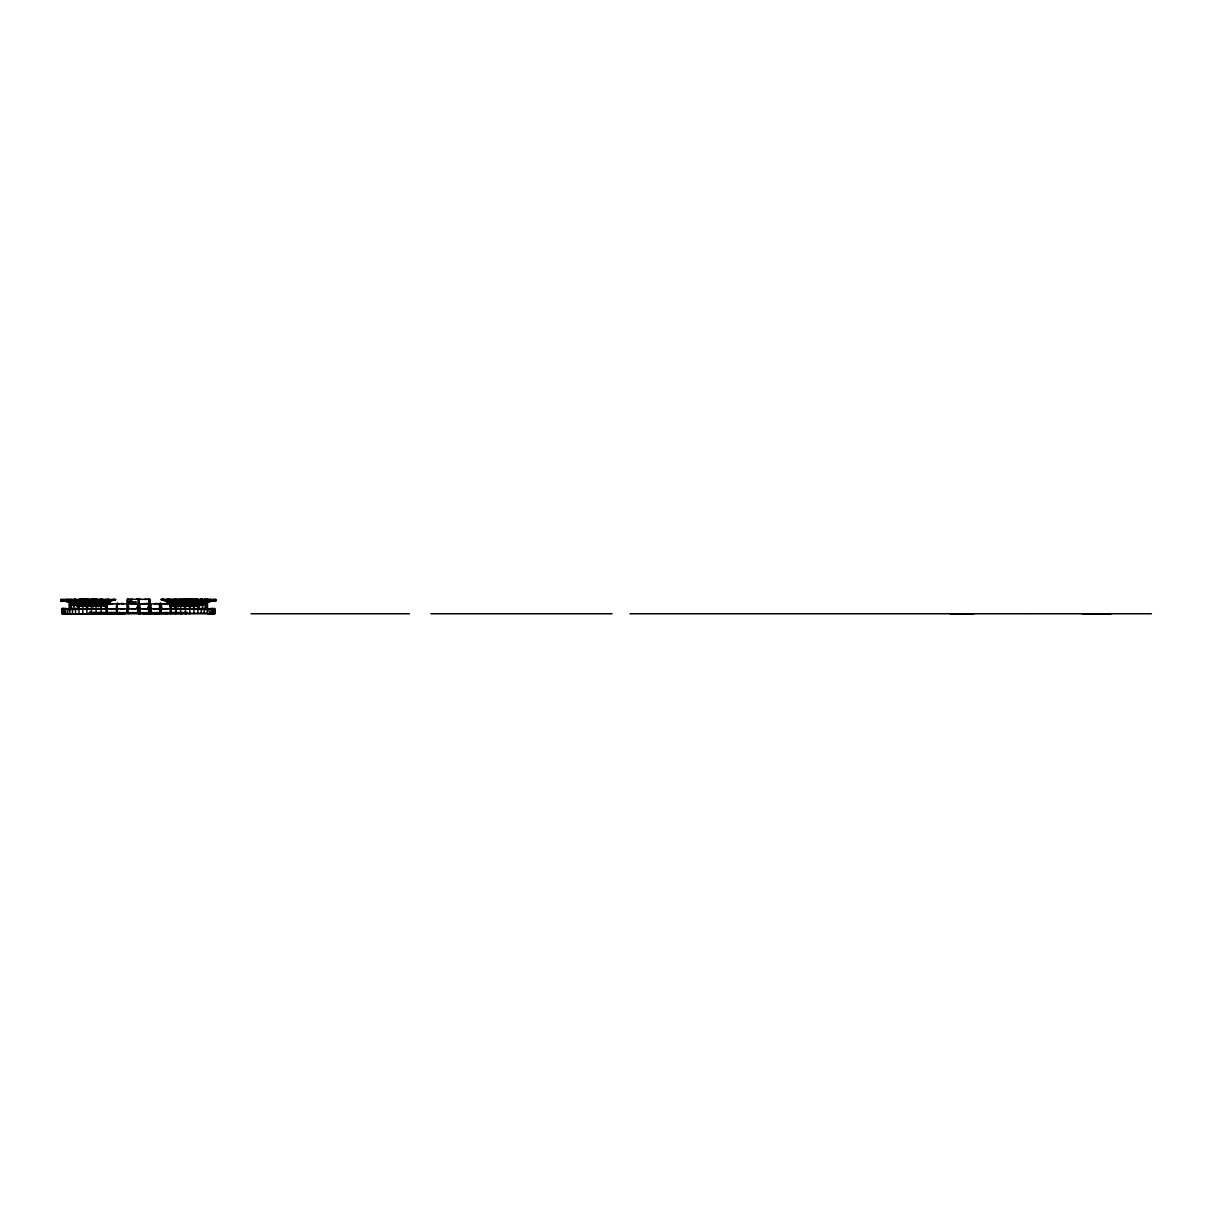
<?xml version="1.0" encoding="UTF-8"?>
<svg xmlns="http://www.w3.org/2000/svg" width="1212" height="1212" viewBox="0 0 1212 1212"><rect width="100%" height="100%" fill="white"/><g stroke="black" fill="none" stroke-linecap="round" stroke-linejoin="round"><path stroke-width="1.5" d="M69.19 609.727L69.19 601.137L62.63 600.94L60.661 599.47L115.837 599.47L109.11 601.288M61.236 599.47L63.312 600.94L61.267 599.47M63.6 613.757L61.676 613.151L61.676 608.803L215.069 608.803L215.069 613.151L213.357 613.757M64.842 613.757L63.888 613.757M65.902 599.47L69.493 599.47M68.539 613.757L65.221 613.757M69.735 603.288L69.751 601.788L69.963 603.212M69.811 602.728L69.811 601.743M73.402 601.122L69.796 599.47M70.841 602.728L70.841 601.743M70.841 599.47L72.281 599.47M71.266 609.727L71.266 601.137L62.07 600.728A84.582 0.818 6.9 0 0 60.797 600.682L70.341 601.773L62.07 600.743A84.582 1.606 6.9 0 0 60.797 600.728L68.963 601.682L109.05 601.591M82.689 600.319L71.826 601.213L71.826 603.94L74.78 605.288M84.825 600.319L74.432 601.213L74.432 603.94L78.659 605.97M74.75 598.864L74.614 599.47M75.174 599.47L77.765 601.122M75.917 599.47L74.659 598.864M76.235 603.288L76.235 601.894M77.507 609.727L77.507 601.137L76.507 601.591M78.568 608.212L78.568 605.242L79.325 605.833M78.719 599.47L88.294 598.864L88.431 600.061M79.038 600.061L79.25 599.47M79.962 603.288L79.962 601.894M80.34 603.288L80.34 601.894M80.613 603.288L80.613 601.894M80.431 598.864L80.416 600.061L80.643 598.864M81.325 600.061L81.249 598.864M81.568 608.803L84.492 608.803M83.658 601.122L84.416 601.122L81.522 599.47M82.477 605.833L78.038 603.94L78.038 601.213L89.446 599.47M84.492 605.833L82.052 604.682L84.158 605.5M84.537 600.061L84.673 598.864M85.052 603.288L85.052 601.894L78.825 600.743A81.189 5.878 5.6 0 0 72.902 600.728A82.461 4.954 6 0 0 68.19 600.728A83.264 3.894 6.4 0 0 64.569 600.728A83.825 2.772 6.7 0 0 62.07 600.728L70.357 601.728L66.448 600.531L69.296 601.47M85.567 608.803L88.734 608.803M85.9 603.288L85.9 601.894M85.794 598.864L85.704 600.061M87.658 606.288L87.658 601.137L86.825 601.591M88.4 602.182L88.4 601.213L98.475 599.47M88.734 605.833L89.839 605.47M89.885 608.803L93.279 608.803M89.764 599.47L93.112 598.864L93.127 600.107L82.598 601.213L82.598 603.94L88.097 606.667M90.158 600.061L78.25 601.213L78.25 603.94L82.764 605.455M90.9 603.288L90.9 601.894M91.491 613.757L91.491 613.151A51.374 1.667 23.8 0 0 90.688 613.09L90.067 612.621M91.264 603.288L91.264 601.894L91.142 603.273M92.673 613.757L92.673 613.151A51.374 8.045 22.2 0 1 94.809 613.09M92.885 598.864L92.763 600.061M93.279 605.833L94.945 605.5M93.809 599.47L82.87 601.213L82.87 603.94L87.9 606.667M94.521 608.803L98.111 608.803M94.43 600.061L94.521 598.864L96.975 599.47M95.596 613.757L94.036 613.151M96.066 613.757L96.066 605.833M96.218 600.061L96.081 598.864M96.748 599.47L97.778 600.94L101.535 601.137M98.051 603.288L97.96 601.879L97.975 603.288M99.414 608.803L103.202 608.803M100.99 600.061L100.884 598.864M101.505 600.061L101.353 598.864M102.369 599.47L99.475 599.47M103.202 605.833L104.565 605.833M103.762 599.47L94.778 601.213L94.778 602.925M104.565 608.803L106.292 608.212L106.292 605.833M105.368 599.47L106.277 600.94L109.322 601.743L101.035 600.728A76.962 7.56 4.1 0 0 92.476 600.682A79.189 6.984 4.8 0 0 85.401 600.682A80.098 6.166 5.4 0 0 79.341 600.682M105.626 601.879L105.52 603.288L105.414 601.879M106.126 599.47L108.489 599.47M106.323 613.757L106.292 608.803M106.55 613.757L106.641 608.803M108.368 598.864L108.307 600.107L101.49 601.213L101.49 603.94L105.217 606.667M109.216 603.94L109.216 602.167M114.504 599.47L109.989 601.44L108.701 600.44L108.701 601.879L70.705 601.894L70.705 603.288M109.641 602.197L109.641 601.213M109.656 600.061L101.884 601.213L101.793 602.925M109.913 608.803L114.292 608.803M109.762 603.273L109.216 601.288M110.671 603.879L112.731 603.879M116.806 603.879L116.458 608.212M117.155 613.757L117.2 608.833M117.2 608.212L117.291 603.288M118.473 608.803L116.14 608.803M121.488 603.288L123.427 603.879M126.821 613.151L127.396 608.833M126.942 608.803L129.548 608.803M127.336 608.803L127.336 613.151L135.699 613.151M127.336 608.212L127.305 599.319L149.985 599.319L150.046 608.212M127.396 608.212L127.502 603.288M127.684 603.879L127.699 598.728L128.381 599.319M127.987 613.151L127.987 608.833M127.987 608.212L128.017 603.288M128.411 608.803L128.23 603.288M128.593 607.863L128.593 607M129.805 600.758L129.593 601.107M130.184 599.319L132.608 599.319M131.517 608.803L135.699 608.803M133.35 601.758L133.971 602.455M138.198 606.818L138.001 608.212M138.198 606.909L138.198 603.288M138.441 613.151L138.441 608.833M138.441 608.212L138.41 603.288L137.926 603.879M138.971 613.757L139.032 603.879M138.789 606.909L138.198 605.545M138.91 599.319L139.38 603.879M140.744 608.833L138.91 608.212L139.047 604.924M144.683 599.319L147.106 599.319M148.773 608.212L148.576 604.727L150.818 604.727L148.576 605.152M149.046 603.879L148.924 598.728L149.561 599.319M149.349 613.757L149.561 608.803M149.318 603.879L149.47 600.394M150.046 613.151L150.046 608.833M151.545 608.803L147.803 608.227M154.621 603.879L156.545 603.288M157.393 608.803L153.469 608.803M157.53 613.757L160.302 613.09M157.499 603.879L160.984 603.288L160.984 608.212M159.393 606.151L161.257 606.151L159.484 605.773M159.393 605.152L161.257 605.152L159.484 604.727M166.741 613.757L166.741 613.151A51.374 17.483 -13.5 0 0 161.62 613.105L160.302 613.151L160.226 608.833M160.423 608.212L160.348 603.288M160.802 613.151L161.423 608.878L160.181 609.651M160.802 608.212L160.802 603.879M161.635 603.879L161.151 609.227M161.802 608.803L158.817 608.212M162.393 598.864L163.408 599.47M164.15 603.879L165.999 603.879M106.504 603.879L171.21 603.879L166.953 603.288M167.635 600.44L167.635 602.925L166.453 603.288L170.801 603.288L170.801 601.909M167.62 599.47L175.346 601.213L175.346 603.94M169.407 608.803L170.407 608.212L170.407 603.879M170.134 599.47L167.983 598.864L167.938 600.107L174.755 601.213L174.755 603.94C170.15 608.151 172.831 604.5 172.074 606.651M170.407 608.833L170.407 613.151A51.358 13.241 -18.8 0 1 174.573 613.09M170.695 608.803L170.65 613.757M170.634 606.757L170.634 603.879L170.695 608.212M170.68 599.47L170.422 600.94M171.513 603.288L171.513 601.894L175.725 600.728A76.962 7.56 -4.1 0 1 184.285 600.682A79.189 6.984 -4.8 0 1 191.36 600.682A80.098 6.166 -5.4 0 1 197.935 600.682A81.189 5.257 -5.9 0 1 203.843 600.682A82.461 4.954 -6 0 1 208.57 600.728A83.264 3.894 -6.4 0 1 212.176 600.728A83.825 2.772 -6.7 0 1 214.675 600.728A84.582 1.606 -6.9 0 1 215.948 600.728L215.948 600.682A84.582 0.818 -6.9 0 0 214.675 600.743A83.825 2.015 -6.8 0 0 212.176 600.743A83.264 3.166 -6.6 0 0 208.57 600.743A82.461 4.272 -6.3 0 0 206.737 600.697M171.937 599.47L167.923 601.137M173.422 599.47L182.421 601.213M173.664 600.061L181.876 601.213L181.876 603.94L178.028 606.667L179.24 605.152M175.695 613.151L175.695 608.803L175.861 613.757M177.331 605.833L179.921 604.636M178.634 608.803L182.27 608.803M179.103 603.273L179.103 601.879M180.255 599.47L181.83 598.864L181.861 600.061M180.694 613.757L180.679 605.833M180.679 599.47L178.179 601.122M181.891 613.757L181.891 613.151A51.374 10.317 -21 0 0 179.088 613.09L179.27 612.59M182.239 605.833L183.466 605.833M182.421 603.94L181.512 602.925L182.421 602.197M182.876 600.061L194.193 601.213M183.466 608.803L186.86 608.803M185.375 613.757L185.406 608.803M185.406 608.212L185.406 605.833M185.648 613.757L185.648 613.151A51.358 5.681 -23.1 0 0 184.103 613.09A51.358 6.545 -22.8 0 0 181.391 613.211M185.466 603.273L185.633 601.879L185.527 603.288M186.496 600.061L186.648 598.864L183.406 598.864L183.27 600.107L193.799 601.213L193.799 603.94L188.86 606.667M186.86 605.833L188.027 605.833M186.875 599.47L198.753 601.213L198.738 602.925M187.012 599.47L198.435 601.213L198.435 603.94L193.375 606.667M187.587 599.47L186.345 600.94L188.602 600.061M188.027 608.803L191.193 608.803M188.951 600.061L188.708 598.864L198.01 599.47M189.739 613.757L189.845 608.803M189.845 608.212L189.829 605.833M190.663 598.864L190.693 600.061M191.193 605.833L192.254 605.242L191.981 606.106M191.269 603.288L191.269 601.894M191.799 598.864L191.935 600.061M192.254 608.803L195.193 608.803M193.935 613.151L193.95 608.803M193.95 608.212L193.935 605.833M195.193 599.47L196.162 599.47M195.92 600.061L195.753 599.47M196.177 608.803L198.556 608.212L198.556 605.242L200.419 604.621M197.723 613.151L197.723 608.803M197.723 608.212L197.723 605.833M197.814 605.833L198.798 605.197L198.086 605.515M198.753 603.94L197.92 602.197L198.753 602.197M200.874 603.288L200.874 601.894M201.177 613.151L201.268 608.212L201.889 608.803M201.101 599.47L199.525 600.94L200.177 600.349M201.798 598.864L201.904 600.107M202.343 602.182L201.556 602.925L202.146 602.182M202.328 600.061L202.268 598.864L200.541 598.864L200.465 600.061M202.343 602.925L202.343 601.213L193.42 600.546M204.192 613.151L204.298 608.212L204.843 608.803M204.343 599.47L206.025 599.47M204.661 598.864L204.737 600.061M206.055 603.288L206.101 601.894M195.238 600.319L206.388 601.213L206.388 603.94A74.205 4.712 -23.6 0 0 205.767 603.924M206.358 600.061L204.631 600.94L206.934 600.061M206.873 608.803L207.631 613.757M206.949 601.213L205.798 602.197L206.949 603.94A74.205 1.167 -23.9 0 1 206.858 604.061A74.205 4.712 -23.6 0 0 206.661 603.985A74.28 2.409 -23.8 0 1 206.813 603.924A74.205 1.167 -23.9 0 1 206.888 603.924M207.1 599.47L210.827 599.47M207.313 598.864L207.434 599.47M207.54 609.727L207.54 601.137L211.918 600.531M208.57 608.803L209.782 613.757M210.555 608.803L213.736 608.803M210.509 599.47L210.509 600.107C205.298 601.031 213.221 602.288 211.858 600.349L213.873 599.47M211.04 613.151L211.1 608.212M211.524 613.757L210.267 613.757M212.509 613.151L212.554 608.212M212.873 613.757L211.918 613.757M213.585 613.151L213.357 608.803M214.221 608.212L214.312 613.757L214.448 608.803M215.403 599.47L213.448 600.94L215.569 599.47M73.371 603.531L73.356 601.758M73.523 604.5L73.735 601.455M73.644 603.758L74.326 602.273M138.713 612.06L139.501 612.06M138.88 612.545L139.668 612.545M138.85 611.848L139.789 610.575L138.759 612.045M139.001 610.045L139.789 610.045M105.747 600.94L105.535 599.47M97.611 603.273L97.611 601.879L78.825 600.728A80.098 6.727 5 0 1 85.401 600.682A79.189 7.469 4.4 0 1 92.476 600.682A76.962 7.954 3.6 0 1 101.035 600.682C103.278 600.985 108.853 600.41 107.792 601.47M108.504 601.591L109.368 601.137M106.959 601.122L108.626 601.47L101.035 600.728L105.247 601.773L97.293 601.682L92.476 600.682L97.505 601.773M98.536 601.122L101.081 601.591M100.581 601.591L101.187 601.137L101.187 606.288L98.111 604.046A74.235 25.679 12.9 0 1 105.489 603.924L105.929 603.924M137.835 608.803L137.547 613.151L140.804 613.757M90.4 600.94L89.461 600.94L91.324 601.122L88.703 599.47L89.885 600.94L94.369 601.137M93.309 601.591L94.036 601.137L94.036 606.288M90.9 601.122L93.778 601.591M83.355 600.94L82.522 600.94L86.249 601.47M84.037 601.122L87.234 601.591M77.235 600.94L82.371 601.137L82.371 604.576C78.704 603.258 85.067 605.591 82.295 604.591M81.189 601.591L82.128 601.137L82.128 606.288M76.841 600.94L75.296 599.47M78.083 601.122L81.552 601.591M73.099 601.122L77.719 601.137L77.719 604.576M76.795 601.591L75.659 600.879M68.023 601.591L69.266 600.531L73.038 601.591M72.811 601.591L74.038 601.137M67.887 600.349L64.63 601.122M140.319 612.545L141.107 612.545M66.372 601.122L62.994 599.47L64.827 600.94M64.115 601.122L69.69 601.137L69.69 609.727M68.629 601.591L69.751 601.137M130.017 602.016L129.139 601.834L130.472 601.773L129.957 602.455M130.608 602.016L131.366 602.455M142.107 612.621L142.895 612.605M105.005 606.667C104.065 604.53 106.989 608.121 101.884 603.94M143.319 612.59L144.107 612.575M97.43 605.424L98.748 606.667M97.551 599.47L88.082 601.213L88.082 603.94C93.294 606.303 91.627 606.757 92.127 605.424L91.233 604.667L92.9 606L91.824 605.697M145.743 612.545L146.531 612.545M147.167 612.545L147.955 612.545M134.835 602.031L136.214 601.819L135.789 602.455M148.94 612.621L149.712 612.605M149.076 612.408L149.44 611.59M149.591 611.409L150.879 610.53L149.94 610.848M150.439 610.015L151.046 610.287M150.212 611.56L148.985 612.605M150.515 611.075L149.5 611.575M150.924 611.06L150.227 612.378L151 612.363M152.47 612.545L153.212 612.545M153.833 612.545L154.575 612.545M156.59 612.53L155.575 612.848L156.621 612.59M159.56 609.712L159.317 608.212M160.499 611.09L161.09 610.424M157.257 612.53L157.999 612.56M157.287 612.575L157.984 612.53M159.469 610.287L160.181 610.257M159.893 612.53L160.59 612.59M160.59 612.53L159.893 612.56M170.483 606.03L171.574 604.985M159.908 610.545L160.726 610.424M161.696 612.621L162.378 612.59M171.74 604.152L172.543 604.182L171.483 604.515M170.756 606.258L171.862 605.227M173.225 604.515L172.574 604.515M163.696 612.545L164.953 612.53M173.831 606L174.786 605.727L173.71 606.03M165.377 612.53L165.983 612.575M175.043 605.485C175.619 604.546 174.664 606.151 175.285 605.667M166.014 612.514L165.332 612.56M176.482 604.485C178.422 603.909 173.316 605.53 176.77 604.591M175.649 606.303L178.634 604.015A74.22 25.255 -13.5 0 0 171.301 603.955M175.725 606.242L178.725 603.955A74.205 23.043 -15.8 0 1 185.375 604.015L182.254 606.061M171.256 606.667L172.665 605.97M166.211 612.575L166.847 612.605M175.649 605.758L174.589 606.061L175.649 605.758L175.695 608.212L175.695 601.137C179.452 601.591 177.134 599.94 176.982 601.47L175.891 601.591M167.029 612.621L167.65 612.59M177.331 605.545L178.391 605.197L176.816 606.015M179.27 604.455L178.694 604.515M178.861 604.97L180.088 604.409M178.497 606.651L179.482 605.955L178.634 605.833M174.301 606.985L178.664 603.924A74.205 24.392 -14.5 0 0 175.089 603.94M174.407 607.106L178.77 604.061M179.77 604.182L178.285 604.939M168.847 612.53L169.983 612.53M170.362 612.53L170.907 612.575M170.937 612.514L170.331 612.56M183.224 604.485L184.739 604.121L182.179 605.455M183.466 604.591L182.391 604.909L183.663 604.424M182.33 605.955L185.436 603.924A74.205 20.862 -17.7 0 1 191.329 604.061L188.163 605.894L191.375 603.924A74.205 17.998 -19.5 0 1 196.389 604.061C195.586 605.409 196.086 604.485 195.344 604.985M177.755 606.667C182.406 603.273 174.149 607.985 179.27 605.97M181.027 605.47L182.982 604.636L181.906 604.939M181.815 605.485L182.391 605.515M171.119 612.575L171.695 612.605M183.769 604.667L182.694 604.955M175.467 613.211A51.358 14.438 -17.7 0 0 171.437 613.09L171.877 612.621M185.224 604.47C186.724 604.682 184.148 605.621 185.769 604.455M172.422 612.59L171.362 612.939M172.634 612.59L173.18 612.56M184.239 606.667C188.557 603.591 178.073 609.53 188.254 603.94L188.254 601.213L178.8 599.47M183.769 605.455C184.027 605.136 184.163 606.318 183.876 606L184.057 605.682M172.589 612.514L173.134 612.53M182.391 605.758L185.406 603.924A74.205 21.922 -16.8 0 0 182.179 603.94M183.436 606.576L187.542 604.606M173.483 612.53L174.483 612.53M188.905 604.485C190.042 603.743 188.118 605.015 188.981 604.652M174.816 612.53L175.316 612.59M175.331 612.514L174.801 612.56M189.723 604.485C191.829 604.349 186.936 604.636 189.178 601.137L194.178 600.349M186.936 605.485L187.451 605.5M185.497 606.606L184.618 606.576L186.239 606.288M187.618 605.515L188.133 605.545M175.498 612.59L175.998 612.621M178.997 613.211A51.374 12.453 -19.5 0 0 175.558 613.09L176.179 612.621M176.649 612.59L175.604 612.939M176.831 612.59L177.285 612.56M176.785 612.514L177.255 612.53M188.39 605.727L191.996 604.167L190.799 604.909M188.284 605.591L191.344 603.924M177.558 612.53L178.406 612.53M178.694 612.53L179.118 612.59M179.118 612.514L178.679 612.56M193.269 605.591L196.42 603.924A74.28 14.908 -21 0 1 200.525 604.061A74.296 9.757 -22.8 0 1 203.616 603.94A74.205 8.211 -23.1 0 1 205.782 604.061M194.223 604.409C196.541 603.561 193.405 605.227 194.708 604.697M193.238 605.727L196.405 604.061M190.481 606.606L190.905 606.636M192.602 605.515L193.026 605.545M180.255 612.59L179.694 612.621M194.344 605.515L195.496 605.152L194.571 605.212M180.391 612.59L180.755 612.53M193.011 606L194.041 605.682L193.072 606.667M195.723 604.924L197.086 604.167M181.376 612.545L181.694 612.53M195.965 605.47L196.602 605.152M182.254 612.514L181.27 612.848L182.254 612.59M197.192 605.136L200.328 604.44M197.965 604.909C202.783 602.955 195.874 605.561 198.359 604.652M197.132 605.727L200.525 604.061L197.389 605.591M196.253 605.485L196.708 605.515M198.556 604.409L199.677 604.121L198.677 604.182M194.435 606.606L194.768 606.636M182.709 612.621L182.058 612.939M182.861 612.621L183.163 612.59M199.51 604.697L200.889 604.121M183.573 612.56L183.285 612.59M197.874 605.97L202.101 603.94L202.101 601.213L191.693 600.319M198.586 605.5L198.98 605.182M198.314 605.5L199.268 605.167M184.027 612.545L184.269 612.53M199.298 605.47L201.95 604.606L200.677 604.909M184.678 612.545L183.739 612.863L185.012 612.56M202.237 604.364L202.601 604.046M200.101 605.455L200.419 605.136M185.36 612.59L184.678 612.908M201.813 605.288L204.752 603.94L204.752 601.213L193.905 600.319M202.722 604.485L203.631 604.167L202.071 604.909M185.633 612.53L185.406 612.848M185.648 612.56L184.739 612.908L185.966 612.545M90.052 612.939L89.446 612.53M185.239 612.863L186.118 612.53M186.39 612.514L185.527 612.848L186.39 612.59M201.874 605.485L202.965 605.212L202.101 605.515M203.934 604.652L203.434 605.015M186.451 612.59L186.087 612.908A51.358 1.667 -23.8 0 0 185.3 613.211M205.676 604.182L204.48 604.591M185.891 612.939L186.951 612.53M186.239 612.848L186.966 612.56M186.3 612.848L187.496 612.53M186.603 612.908L187.315 612.514M166.998 601.213L161.711 599.47M170.286 600.531L170.968 600.349M168.468 601.591L167.953 601.606M170.316 601.122L168.104 600.879L168.68 601.47M131.987 602.379L133.138 602.152L132.063 601.849M205.54 600.713A82.461 4.272 -6.3 0 0 203.843 600.743A81.189 5.878 -5.6 0 0 197.935 600.697A80.098 6.727 -5 0 0 191.36 600.682A79.189 7.469 -4.4 0 0 184.285 600.682A76.962 7.954 -3.6 0 0 175.725 600.682L167.423 601.743L167.423 600.455M171.498 601.728L175.725 600.682L171.437 600.697M176.725 601.47L175.073 601.137L175.073 606.288M177.709 601.122L178.982 600.94M179.467 601.682L184.285 600.682L171.513 601.773M184.285 600.728L179.255 601.773L191.36 600.682L185.981 601.728M184.103 601.47L182.254 601.137L182.254 606.288M185.421 601.122C186.057 600.91 181.345 601.152 186.815 600.94M191.36 600.743L185.997 601.773L197.935 600.682L191.754 601.728M130.699 600.591L131.775 600.985L131.108 600.607M71.75 604.091L72.22 604.44M73.477 604.985L72.993 604.636M90.839 612.939L91.688 612.848L90.794 612.545M183.179 601.591L184.33 601.47M185.86 601.122L187.299 600.94M190.693 601.47L188.678 601.137L188.678 606.288M190.89 601.47L190.223 600.879L193.814 600.94M197.935 600.743L191.754 601.773L203.843 600.682L196.965 601.728M188.724 601.213L178.588 599.47M189.708 601.591L190.511 601.47M192.723 601.122L193.859 600.94M196.405 601.47L194.268 601.137L194.268 606.288M198.95 609.727L198.935 600.531L195.98 600.879L199.874 600.94M203.843 600.743L196.965 601.773L208.57 600.682L201.101 601.728M196.571 601.47L194.693 601.137L194.693 604.576M198.677 601.122L200.238 600.94M202.646 609.727L202.646 601.137C206.464 600.985 199.935 601.5 198.344 601.122M200.859 601.47L204.631 600.94M199.298 604.576L199.298 601.137L201.162 601.47M208.57 600.743L201.101 601.773L212.176 600.728L204.57 601.682M200.086 601.591L201.298 601.47M205.222 600.94L203.828 601.591C204.586 600.501 210.07 601.243 206.964 601.137L206.964 609.727M207.328 601.122L208.918 600.94M212.176 600.743L204.252 601.773L214.675 600.682L205.328 601.137L205.328 609.727M202.904 601.137L203.358 601.122M83.522 600.546L74.599 601.213L74.599 603.94A74.22 9.454 22.8 0 1 76.159 604.061L79.356 605.591M206.449 601.591L207.616 601.47M207.464 601.47L211.797 600.94L213.539 599.47M72.281 604.44L71.569 604.121M74.174 605.152L74.886 605.47M204.919 601.213L195.708 600.546M205.51 601.137L211.933 600.94M214.675 600.743L206.404 601.773L215.948 600.743L207.797 601.682L167.271 601.728L175.725 600.728M73.841 601.44L81.174 600.546M204.54 601.44L206.464 601.213L206.464 602.925M207.055 601.137L208.206 601.591M160.923 599.47L216.069 599.47L205.025 601.44L197.086 600.546M207.464 601.728L215.948 600.682M74.038 601.228L81.416 600.319M71.281 601.697L79.719 600.546M73.538 604.152L78.189 605.47M92.4 612.939L91.703 612.621M77.401 604.47L80.795 605.47M74.568 604.44L73.887 604.121L74.72 604.985M78.598 605.015L78.75 604.636M76.053 604.955L74.356 604.167M76.523 605.167L76.614 605.53M196.495 604.636L195.738 604.591M86.476 604.167L88.87 604.955L87.794 604.652M85.355 606.076L85.552 605.697M85.855 606.636L86.855 606.576M97.627 612.59L98.051 612.56M154.712 613.211L157.605 613.105M74.371 604.924L72.811 604.182L74.644 604.97M87.249 604.091L87.855 604.485M90.264 606.076L91.203 606.015L90.218 605.727M158.605 608.878L161.969 608.757M93.415 604.167L94.869 604.955L93.794 604.652M177.755 605.758L177.3 606.076M109.747 603.924L105.611 603.985M200.934 604.212L199.738 604.955M170.362 606.288L169.983 606.606M149.288 612.09L150.046 611.863M77.886 605.182L75.568 604.182L76.356 604.167A74.28 14.908 21 0 1 80.356 603.924A74.22 16.089 20.5 0 1 85.325 604.061A74.205 20.862 17.7 0 1 91.339 603.924L94.475 606.076L91.339 603.924M77.507 605.152L78.477 605.47M93.157 612.848L92.718 612.545M115.201 613.196L121.791 613.105M88.461 605.591L85.416 603.924A74.205 17.998 19.5 0 0 80.371 604.046L79.325 604.182L82.143 605.47M79.962 604.5L79.28 604.091L81.28 604.924M80.401 604.606L81.037 604.924M96.006 612.863L95.066 612.53M150.439 611.848L151.197 611.833M84.613 604.5L85.976 604.97L84.022 604.182L85.098 604.44M87.597 606.258L86.84 605.227M96.657 604.409L97.505 604.924L96.43 604.606M106.02 606.242L104.899 605.227L105.732 605.258M73.356 604.167L73.993 604.591M91.112 612.53L92.309 612.939L91.385 612.59M77.507 604.924L78.295 605.136M177.937 605.152L177.482 605.485M189.375 604.591C188.224 604.955 188.587 605.03 189.663 604.697M176.422 606.258L175.967 606.576M93.188 612.53L94.839 612.53M79.947 604.167L83.567 605.727L80.356 604.046A74.22 12.847 21.8 0 0 76.235 603.924L79.447 605.455M79.81 604.121L80.962 604.485M81.037 604.591L80.25 604.636L82.795 605.545M85.976 604.924L85.264 604.455M138.91 611.015L139.819 610.893M138.85 611.333L139.653 611.333M95.975 612.56L96.369 612.59M99.46 612.56L99.945 612.53M90.491 604.167L92.082 604.909L91.036 604.167M90.249 604.409L91.567 604.485M98.096 604.485L97.43 604.591M104.565 604.652L105.383 604.47M98.687 605.455L99.414 605.833M99.505 605.682L97.672 604.667M107.126 606.242L107.504 606.561M103.581 612.56L104.141 612.53M60.676 600.061L115.322 600.061M161.438 599.47L216.084 600.061M149.97 600.773L149.318 598.728M68.069 600.94L66.009 600.107M98.278 600.94L97.233 600.94L99.051 601.122L96.566 599.47M179.512 600.94L178.437 600.349L179.497 599.47M194.238 600.94L193.344 600.349L194.829 599.47M69.023 601.122L64.569 600.682A83.825 2.015 6.8 0 0 62.07 600.682L70.008 601.682M192.344 601.122L193.102 601.122M69.735 601.319L70.917 601.743M80.719 601.47L81.386 601.591M86.476 601.47L87.946 601.137M100.535 601.47L100.384 601.591M127.987 601.819L127.245 601.94L127.745 598.728M167.423 601.909L207.131 601.894M69.781 602.197L70.917 603.288M73.735 602.273L75.159 602.197L74.402 602.925M77.977 602.182L78.795 602.925L77.977 602.925M82.537 602.182L83.461 602.182L82.537 602.925M94.309 602.182L95.187 602.197L94.309 602.925M109.11 602.167L109.913 602.197M167.635 602.197L166.453 602.197L167.635 601.288L161.438 600.107M188.724 602.197L187.83 602.197L188.724 602.925M69.781 602.925L70.872 602.925M109.913 602.925L109.11 602.925L109.11 600.44M69.629 603.212L110.292 603.288M117.034 603.288L119.443 603.818M127.305 603.288L136.82 603.879M207.131 603.288L171.271 603.288L171.134 601.879M73.584 603.864L73.538 601.622M128.336 604.682L128.336 606.894M137.532 604.712L139.804 604.712M137.532 605.136L139.91 604.712M78.568 605.833L107.262 605.833M169.71 605.833L198.177 605.833M86.279 605.97L88.279 606.121M139.107 606.136L139.91 605.758M136.941 607.045L139.607 607.045L139.607 607.909L136.941 607.909M147.97 607.06L151.136 607.06M147.97 607.924L151.136 607.924M63.009 608.803L66.206 608.803M170.937 608.212L172.18 608.803M207.631 613.151L142.774 613.757M214.479 613.151L213.145 613.757M949.981 613.742L973.918 613.757M61.721 613.757L215.024 613.757M251.066 613.757L409.414 613.757M430.896 613.757L611.984 613.757M629.982 613.757L1028.064 613.757M1028.776 613.757L1151.4 613.757M1082.089 613.757L1111.101 613.742M99.975 604.591C102.747 605.667 97.505 603.409 100.278 604.485M93.869 604.591L92.445 604.167M160.408 609.197L161.211 609.333M180.285 604.515L179.285 604.924L180.361 604.621M98.233 612.848L97.627 612.514M160.802 608.727L162.62 608.757M148.334 609.469L148.152 609.803M89.809 612.53L91.248 612.848L90.536 612.53M116.443 613.09L122.048 613.211M79.795 601.728L72.902 600.682L84.992 601.773M100.732 604.409C99.99 603.727 101.278 604.97 100.535 604.652M108.277 601.591L108.838 601L108.974 604.576M160.302 613.151L154.53 613.757M196.374 604.591L196.556 604.152A74.22 12.847 -21.8 0 1 196.859 604.03M76.507 605.136L77.447 605.47M104.111 612.878L103.596 612.53M97.49 604.455L98.733 605.015M100.051 612.878L99.475 612.53M193.072 604.955L194.117 604.652L190.329 606.606M100.581 612.621L100.111 612.59M97.127 612.908L96.505 612.59M93.854 612.878L93.172 612.56M69.296 601.728L60.812 600.682L68.963 601.728M69.326 601.364L64.569 600.743A83.264 3.166 6.6 0 1 68.19 600.743A82.461 4.272 6.3 0 1 69.645 600.682M72.508 601.728L64.569 600.682L72.19 601.728M72.871 601L73.887 601.137L73.887 609.727M75.462 601.47L76.659 601.591M75.659 601.728L68.19 600.682L79.78 601.773L74.629 601M74.553 600.94L79.507 601.682M84.992 601.728L78.825 600.697L84.764 601.682M90.764 601.728L85.401 600.682L90.536 601.728M92.476 600.728L97.505 601.728M90.794 612.939L89.567 612.53M105.247 601.728L101.035 600.682L105.08 601.622M73.644 604.394L70.69 601.697M89.279 612.59L90.036 612.939M89.627 612.545L90.642 612.848L89.794 612.56M74.659 605.5L70.947 604.046A74.235 8.226 23.1 0 1 73.084 603.924L76.356 605.455M90.339 612.59L91.218 612.878M74.356 605.455L70.993 603.924A74.235 4.712 23.6 0 0 69.887 604.046M74.19 605.152L75.068 605.47M90.642 612.53L91.536 612.863M91.112 612.56L92.006 612.908M92.309 612.56L92.991 612.878L92.036 612.59M76.341 605.576L73.068 604.046A74.235 11.62 22.2 0 1 76.22 603.924L79.598 605.591M77.023 605.455L76.765 605.455M92.309 612.53L92.067 612.514M92.491 612.53L93.43 612.863M77.326 604.924L75.856 604.182L80.507 605.47L79.795 605.136M77.023 604.485L75.462 604.091L78.962 605.47M94.354 612.59L94.824 612.56M77.159 604.167L80.219 605.455M76.235 604.046L79.613 605.712M78.735 604.5L77.719 604.167L79.704 604.924M81.795 605.015L81.401 604.985M83.098 604.985L83.916 605.455M83.113 605.212L80.356 603.924L83.507 605.591M97.036 612.621L97.657 612.939A51.374 10.317 21 0 0 94.869 613.211M87.764 606.667L85.431 606.242L86.431 606.606M98.793 612.545L98.339 612.53M99.172 612.53L98.717 612.545M88.37 605.727L85.416 603.924M89.143 605.5L88.643 605.53M101.232 612.59L101.929 612.53M100.732 612.621L101.414 612.59M92.127 605.424C96.278 607.863 90.036 605.03 92.779 606.667M101.929 612.56L101.429 612.514M89.324 605.5L89.885 605.833M86.976 604.167L87.931 604.909M102.793 612.545L102.262 612.53M103.247 612.53L102.717 612.545M93.006 605.455C90.203 604.318 95.506 606.818 92.718 605.682M93.324 606.076C90.536 604.894 95.854 607.439 93.066 606.258M90.476 604.636L92.354 605.5L91.294 605.152M91.809 605.97L92.945 606.667M71.053 603.773L70.372 602.94M104.883 612.621L105.596 612.59M104.323 612.59L105.02 612.621M95.733 605.47L95.157 605.5M106.398 612.56L105.808 612.59M106.398 612.53L105.823 612.514M106.777 612.53L107.898 612.53M96.127 605.47L95.536 605.47M108.898 612.53L108.262 612.56M108.292 612.53L108.883 612.59M98.263 606.667L94.415 603.94L94.415 601.213L102.641 599.47M109.731 612.621L110.504 612.59M109.11 612.59L109.853 612.621M102.369 605.47L101.717 605.5M111.383 612.56L110.731 612.59M111.383 612.53L110.731 612.514M91.385 604.046A74.235 23.437 15.5 0 1 98.066 603.924L101.035 606.212M112.458 612.545L111.807 612.53M113.034 612.53L112.368 612.545M114.14 612.53L113.458 612.56M113.474 612.53L114.125 612.59M115.049 612.621L114.367 612.59M116.867 612.56L116.17 612.59M116.852 612.53L116.155 612.53M119.473 612.575L118.746 612.56M119.488 612.53L118.776 612.53M120.139 612.59L121.139 612.939L120.17 612.53M122.518 612.605L121.776 612.621M123.669 612.575L122.927 612.59M126.018 612.545L125.26 612.545M127.427 612.545L126.654 612.545M129.169 612.605L128.396 612.621M130.366 612.575L129.593 612.59M132.79 612.545L132.017 612.545M134.229 612.545L133.441 612.545M136.002 612.605L135.214 612.621M183.618 601.591L182.815 601.137L182.815 604.576M137.214 612.575L136.426 612.59M167.71 601.591L167.241 604.576M137.729 609.742L138.274 611.06L137.683 610.515M74.235 603.758L73.644 601.258M210.752 613.757L208.222 613.757M205.752 601.894L205.737 603.288M205.676 598.864L205.692 600.061M200.783 601.894L200.783 603.288M200.51 601.894L200.541 603.288M196.632 601.894L196.768 603.288M196.45 601.894L196.389 603.288M196.45 605.833L194.662 605.833M196.162 601.894L196.162 603.288M191.678 601.894L191.678 603.288M191.36 601.894L191.466 603.288M190.89 601.894L190.89 603.288M186.224 613.757L186.224 613.151A51.358 3.257 -23.6 0 0 185.527 613.09M185.815 601.894L185.815 603.288M177.619 599.47L174.816 598.864L174.74 600.061M177.331 608.803L173.543 608.803M173.543 605.833L172.18 605.833M170.937 605.833L170.937 613.151M168.044 601.879L168.044 600.44L166.998 600.455L166.998 603.94M167.559 608.803L163.423 608.803M165.756 613.757L165.756 613.151A51.358 15.18 -16.8 0 1 170.331 613.09M161.757 607.06L161.757 607.924M161.302 607.06L161.302 607.924M160.423 608.803L160.423 613.151A51.374 16.877 -14.5 0 1 165.559 613.09M150.152 608.212L150.152 603.288L140.471 603.879M149.561 603.288L149.364 608.803M146.864 608.833L142.728 608.833M140.471 599.319L136.986 598.728M139.834 607.045L139.834 607.909M139.244 598.728L139.122 603.288M139.107 604.712L139.077 608.242M138.774 605.545L138.774 606.818M138.653 608.803L137.668 608.803M138.456 603.288L138.35 613.757M138.062 598.728L138.168 603.864M128.23 613.757L128.23 613.151A49.631 19.937 3 0 1 134.805 613.105M127.836 601.94L127.836 603.288M125.018 608.803L120.412 608.803M125.018 613.757L69.129 613.757M121.761 613.757L121.761 613.151A49.631 19.362 6.7 0 1 128.154 613.105M116.625 603.879L116.625 608.212M116.625 608.833L116.625 613.151M116.458 608.803L116.458 613.151M114.882 599.47L112.807 599.47M109.974 613.757L109.974 613.151A51.374 17.771 12.9 0 1 115.095 613.09M108.065 608.803L106.868 608.212L106.868 603.879M106.883 608.833L106.883 613.151M106.641 603.288L106.641 608.212M105.202 601.894L105.202 603.288M101.066 608.803L101.066 613.151M95.475 613.757L95.475 613.151A51.358 6.545 22.8 0 0 93.157 613.09M92.991 613.757L92.991 613.151A51.374 4.136 23.4 0 0 91.551 613.09M91.339 605.833L91.354 608.212M91.354 608.803L91.339 613.151A51.374 5.681 23.1 0 1 92.642 613.09M91.233 613.09A51.358 3.257 23.6 0 0 90.552 613.211L90.612 613.757M86.916 605.833L86.931 608.212M86.931 608.803L86.991 613.757M85.567 605.833L83.87 605.833M82.81 605.833L82.81 613.151M82.522 598.864L82.628 600.061M81.416 598.864L81.401 600.061M80.583 608.803L78.204 608.803M79.038 605.833L79.038 613.151M75.614 613.151L75.492 608.212L74.871 608.803M73.129 601.894L73.129 603.288M72.826 601.894L72.826 603.288M72.553 613.151L72.447 608.212L71.902 608.803M70.281 601.213L70.281 603.94M69.887 608.803L69.872 613.151M68.19 608.803L67.599 613.151M65.66 608.212L65.706 613.151M64.191 608.212L64.236 613.151M63.145 608.212L63.175 613.151M62.509 608.212L62.433 613.757M185.512 604.061A74.22 19.134 -18.8 0 1 187.027 603.985M188.511 603.94A74.22 19.134 -18.8 0 1 190.89 603.924M174.71 613.211A51.358 11.135 -20.5 0 1 178.24 613.09M194.435 603.924A74.22 16.089 -20.5 0 1 196.405 603.924M178.376 613.211A51.358 8.893 -21.8 0 1 181.27 613.09M198.268 603.955A74.22 12.847 -21.8 0 1 200.525 603.924M183.709 613.211A51.374 4.136 -23.4 0 1 185.224 613.09M74.765 600.682A81.189 5.257 5.9 0 1 78.28 600.743M95.49 613.09A51.358 8.893 21.8 0 1 98.369 613.211M98.505 613.09A51.358 11.135 20.5 0 1 102.035 613.211M111.186 613.09A51.374 16.877 14.5 0 1 116.337 613.211M98.081 603.924A74.205 24.392 14.5 0 1 101.066 603.924M102.293 603.955A74.205 24.392 14.5 0 1 105.399 604.061M106.429 613.09A51.358 15.18 16.8 0 1 111.095 613.211M95.142 603.955A74.205 21.922 16.8 0 1 97.975 604.061M102.172 613.09A51.358 13.241 18.8 0 1 106.308 613.211M90.612 613.211A51.374 0.803 23.9 0 1 90.567 613.166M97.733 613.211A51.374 12.453 19.5 0 1 101.172 613.09M101.247 613.211A51.358 14.438 17.7 0 1 105.308 613.09M141.592 613.181A49.631 19.756 -4.5 0 1 148.137 613.105L150.288 608.757A60.433 23.149 -8.1 0 1 151.061 608.833M148.303 608.727A60.433 24.058 -4.5 0 1 150.288 608.757L148.243 613.181A49.631 19.013 -8.1 0 1 154.575 613.105M134.865 613.181A49.631 20.074 -0.8 0 1 141.501 613.105M137.486 608.757A60.418 24.437 -0.8 0 1 140.168 608.727M166.771 613.105A51.358 15.953 -15.8 0 1 171.346 613.181M105.368 613.211A51.358 16.226 15.5 0 1 109.974 613.09M75.992 601.894L75.992 603.288L75.856 601.894M85.31 601.894L85.416 603.288L85.476 601.894M101.066 605.833L101.066 608.212L101.066 605.833M150.182 608.833L150.182 611.712L150.152 608.803M150.818 605.773L148.97 606.151L150.818 605.773M175.301 602.197L174.452 602.925L175.346 602.197M178.815 601.894L178.815 603.288L178.846 601.879M194.178 602.182L193.314 602.925L194.193 602.197M197.48 598.864L197.556 600.061L197.556 598.864M203.646 601.894L203.646 603.288L203.631 601.894M203.934 601.894L203.934 603.288L203.995 601.894M206.797 601.894L206.797 603.288L206.797 601.894M138.971 609.5L139.744 609.787L139.016 609.485M139.168 608.954L139.941 609.257L139.213 608.939M148.667 608.954L148.712 608.939M150.121 612.59L150.167 612.575M159.742 609.909L159.742 609.909M172.377 605.046L169.892 606.212L172.377 605.046M162.635 612.59L162.59 612.545M172.18 604.652L172.18 604.652M174.376 605.152L174.376 605.152M175.058 604.606L175.058 604.606M175.816 604.182L177.103 604.091L175.816 604.182M174.225 606.273L174.225 606.273M175.71 605.167L175.71 605.167M176.467 604.636L176.467 604.636M177.346 604.091L177.346 604.091M178.452 604.697L178.452 604.697M167.877 612.59L167.832 612.545M178.285 605.697L178.285 605.697M179.361 606.258L179.361 606.258M182.754 604.182L183.951 604.091L182.754 604.182M184.163 605.212L184.163 605.212M184.981 604.697L184.981 604.697M186.496 604.121L186.496 604.121M186.633 604.167L185.587 604.924L186.633 604.167M190.314 605.121L188.633 606.091L190.314 605.121M192.299 604.167L191.087 604.924L192.299 604.167M194.284 605.682L194.284 605.682M195.268 605.136L195.268 605.136M194.632 606.258L194.632 606.258M198.495 604.667L198.495 604.667M203.616 603.94L200.344 605.47L203.661 603.924M203.752 604.167L202.192 604.924L203.752 604.167M87.612 604.667L87.612 604.667M81.946 604.091L83.098 604.5L81.946 604.091M92.597 604.121L92.597 604.121M93.566 604.667L93.566 604.667M99.429 604.121L99.429 604.121M100.293 604.667L100.293 604.667M101.05 605.182L101.05 605.182M91.218 606.258L90.233 606.242L91.218 606.258M96.975 606.258L96.975 606.258M90.142 604.167L91.203 604.924L90.142 604.167M97.839 605.136L96.839 604.636L97.899 604.97M98.49 605.682L98.49 605.682M103.823 604.167L103.823 604.167M104.111 604.606L104.111 604.606M100.354 606.242L100.354 606.242M88.87 602.197L88.082 602.925L88.87 602.197M102.232 602.197L101.369 602.925L102.232 602.197M75.871 604.909L74.932 604.591L75.871 604.909M91.597 606.258L91.597 606.258M83.446 604.606L83.446 604.606M86.597 606.258L86.597 606.258M105.277 605.046L104.414 605.03L106.292 606.015L105.277 605.046M86.446 605.121L88.128 606.091L85.567 604.667L86.613 605.015M104.096 604.121L104.096 604.121M105.505 604.697L105.505 604.697M92.582 605.212L92.582 605.212M93.566 605.788L93.566 605.788M71.144 604.5L70.402 604.182L71.175 604.485M186.118 613.211A51.374 0.803 -23.9 0 0 186.178 613.166M69.932 603.924A74.235 1.167 23.9 0 0 69.857 603.909"/></g></svg>
